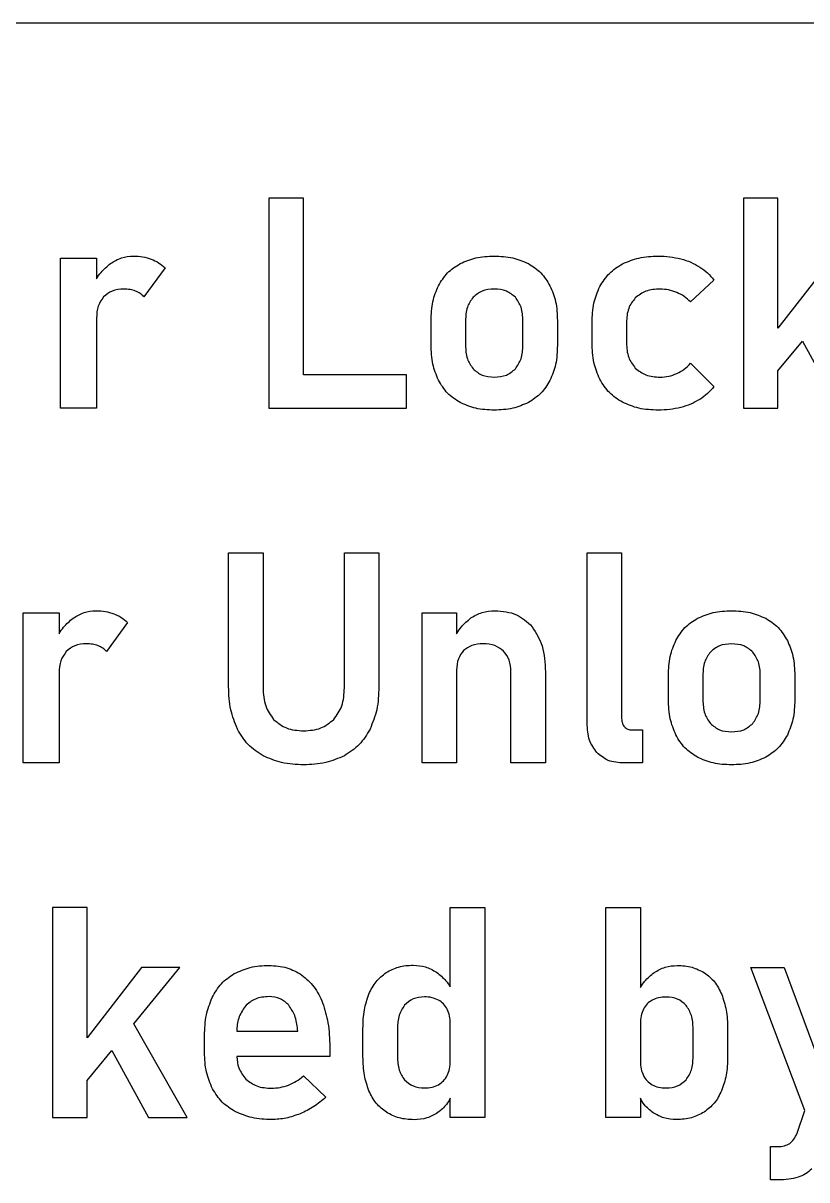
# Model space of a CAD drawing. Extents: x -56 to 56, y -81 to 81.
# Drawn here: x 2.13 to 18.01, y 57.25 to 80.68 of the extents above; entities that cross this region are included whole.
import ezdxf

# ---------------------------------------------------------------- set-up
doc = ezdxf.new("R2010")
doc.units = 0
doc.layers.get('0').update_dxf_attribs({"linetype": 'CONTINUOUS'})

msp = doc.modelspace()

# ---------------------------------------------------------------- linework, layer by layer
at = {"color": 7}
for points in [[(36.000001, 80.677107), (-36.000001, 80.677107)], [(3.615713, 74.699186), (3.615713, 72.881096), (2.887898, 72.881096), (2.887898, 75.91514), (3.615713, 75.91514), (3.615713, 75.49466)], [(5.00413, 75.722225), (4.57737, 75.134708)], [(16.126032, 75.473773), (15.652514, 75.029479)], [(10.394087, 74.158434), (10.394087, 74.652416)], [(11.092672, 74.652416), (11.092672, 74.149665)], [(12.256017, 74.149665), (12.256017, 74.652416)], [(12.954607, 74.652416), (12.954607, 74.149665)], [(13.656121, 74.199356), (13.656121, 74.611497)], [(14.354711, 74.611497), (14.354711, 74.199356)], [(15.652514, 73.787219), (16.126032, 73.313698)], [(6.291695, 67.233917), (6.291695, 69.946434), (6.990285, 69.946434), (6.990285, 67.213456)], [(8.63884, 67.213456), (8.63884, 69.946434), (9.337435, 69.946434), (9.337435, 67.233917)], [(13.558207, 66.494405), (13.558207, 69.946434), (14.256792, 69.946434), (14.256792, 66.590862)], [(2.857204, 67.514522), (2.857204, 65.696435), (2.129383, 65.696435), (2.129383, 68.730479), (2.857204, 68.730479), (2.857204, 68.310002)], [(10.912914, 67.572982), (10.912914, 65.696435), (10.214329, 65.696435), (10.214329, 68.730479), (10.912914, 68.730479), (10.912914, 68.310028)], [(4.245615, 68.537561), (3.81886, 67.950045)], [(12.710543, 67.537907), (12.710543, 65.696435), (12.011957, 65.696435), (12.011957, 67.534983)], [(15.203839, 66.973773), (15.203839, 67.467755)], [(15.902424, 67.467755), (15.902424, 66.965002)], [(17.065773, 66.965002), (17.065773, 67.467755)], [(17.764359, 67.467755), (17.764359, 66.965002)], [(14.470167, 66.359948), (14.677706, 66.359948), (14.677706, 65.690588), (14.297714, 65.690588)], [(10.782843, 61.155852), (10.782843, 62.76177), (11.481433, 62.76177), (11.481433, 58.511769), (10.782843, 58.511769)], [(14.63532, 58.901721), (14.63532, 58.511769), (13.93673, 58.511769), (13.93673, 62.76177), (14.63532, 62.76177), (14.63532, 61.1421)], [(17.812591, 58.193165), (17.965159, 58.648884), (16.871395, 61.545813), (17.552448, 61.545813), (18.278537, 59.584936), (18.935013, 61.545813), (19.616065, 61.545813), (18.294883, 57.801489)], [(6.456217, 60.256783), (7.693262, 60.256783), (7.690339, 60.29186)], [(9.014444, 59.736495), (9.014444, 60.315245)], [(9.713035, 60.309397), (9.713035, 59.736495)], [(10.782843, 59.65465), (10.782843, 60.402931)], [(14.63532, 60.405855), (14.63532, 59.651729)], [(15.705128, 59.736495), (15.705128, 60.306476)], [(16.403718, 60.309397), (16.403718, 59.736495)], [(5.80502, 59.827105), (5.80502, 60.169093)], [(8.342162, 59.944027), (8.342162, 59.745263), (6.457739, 59.745263)], [(7.807255, 59.350663), (8.26324, 58.920988)], [(10.782843, 58.511769), (10.782843, 58.901935)], [(17.420912, 57.246123), (17.271843, 57.246123), (17.271843, 57.921329), (17.420912, 57.921329)]]:
    msp.add_lwpolyline(points, dxfattribs=at)
for points in [[(9.89718, 73.550457), (7.807255, 73.550457), (7.807255, 77.131098), (7.108665, 77.131098), (7.108665, 72.881096), (9.89718, 72.881096), (9.89718, 73.550457), (9.89718, 73.550457)], [(19.452377, 72.881096), (18.36694, 74.777249), (19.303303, 75.91514), (18.528719, 75.91514), (17.423835, 74.495509), (17.423835, 77.131098), (16.725245, 77.131098), (16.725245, 72.881096), (17.423835, 72.881096), (17.423835, 73.631164), (17.921733, 74.236223), (18.666096, 72.881096), (19.452377, 72.881096), (19.452377, 72.881096)], [(5.454269, 58.511769), (4.36883, 60.407918), (5.3052, 61.545813), (4.530611, 61.545813), (3.425727, 60.126181), (3.425727, 62.76177), (2.727137, 62.76177), (2.727137, 58.511769), (3.425727, 58.511769), (3.425727, 59.261836), (3.923625, 59.866893), (4.667988, 58.511769), (5.454269, 58.511769), (5.454269, 58.511769)]]:
    msp.add_lwpolyline(points, close=True, dxfattribs=at)
for points in [[(3.899241, 75.808452), (3.971021, 75.852357), (4.042801, 75.896262), (4.12066, 75.921352)], [(4.12066, 75.921352), (4.197794, 75.946216), (4.280895, 75.952597), (4.363995, 75.958986)], [(4.363995, 75.958986), (4.427576, 75.957011), (4.491157, 75.954781), (4.553261, 75.944)], [(4.553261, 75.944), (4.610861, 75.93401), (4.667191, 75.91654), (4.723521, 75.899059)], [(10.983067, 75.805528), (11.087201, 75.850249), (11.191335, 75.894973), (11.299839, 75.920621)], [(11.299839, 75.920621), (11.42104, 75.949272), (11.547693, 75.954129), (11.674347, 75.958986)], [(11.674347, 75.958986), (11.801629, 75.954217), (11.928912, 75.949447), (12.050681, 75.920621)], [(12.050681, 75.920621), (12.159062, 75.894967), (12.263077, 75.850246), (12.367092, 75.805528)], [(14.272871, 75.801145), (14.381987, 75.847142), (14.491102, 75.893135), (14.604631, 75.919526)], [(14.604631, 75.919526), (14.731975, 75.949126), (14.864872, 75.954056), (14.997769, 75.958986)], [(14.997769, 75.958986), (15.076649, 75.956729), (15.155531, 75.954668), (15.233431, 75.944734)], [(15.233431, 75.944734), (15.307957, 75.935223), (15.381585, 75.9186), (15.455213, 75.901986)], [(3.707791, 75.627595), (3.763586, 75.694499), (3.831414, 75.751477), (3.899241, 75.808452)], [(4.723521, 75.899065), (4.775273, 75.876826), (4.827026, 75.854615), (4.874048, 75.824894)], [(4.874048, 75.824894), (4.920485, 75.795546), (4.962307, 75.758885), (5.00413, 75.722225)], [(10.729499, 75.616998), (10.802418, 75.691228), (10.892743, 75.748378), (10.983067, 75.805528)], [(12.367092, 75.805528), (12.457016, 75.748327), (12.54694, 75.691126), (12.619562, 75.616998)], [(14.007616, 75.607134), (14.084047, 75.683758), (14.178459, 75.742451), (14.272871, 75.801145)], [(15.455213, 75.901989), (15.524282, 75.881302), (15.593351, 75.860623), (15.659089, 75.832201)], [(15.659089, 75.832201), (15.721759, 75.805108), (15.781402, 75.770973), (15.841046, 75.736841)], [(15.841046, 75.736841), (15.895415, 75.699184), (15.949785, 75.66153), (15.997792, 75.616998)], [(3.615713, 75.49466), (3.643563, 75.54132), (3.67339, 75.586343), (3.707791, 75.627595)], [(10.544615, 75.358313), (10.600368, 75.450309), (10.656122, 75.542299), (10.729499, 75.616998)], [(12.619562, 75.616998), (12.692795, 75.542246), (12.748435, 75.450281), (12.804075, 75.358313)], [(13.813963, 75.340776), (13.872496, 75.435563), (13.931028, 75.53035), (14.007616, 75.607134)], [(15.997792, 75.616998), (16.044566, 75.573609), (16.085299, 75.52369), (16.126032, 75.473773)], [(3.934689, 75.25053), (3.871437, 75.224368), (3.815921, 75.178814), (3.760405, 75.133246)], [(4.168158, 75.289626), (4.087061, 75.2848), (4.005964, 75.280002), (3.934689, 75.25053)], [(4.294577, 75.279759), (4.253129, 75.287069), (4.210643, 75.288339), (4.168158, 75.289637)], [(4.404917, 75.250166), (4.368418, 75.26168), (4.331918, 75.273167), (4.294577, 75.279759)], [(4.499178, 75.201572), (4.470069, 75.221215), (4.437493, 75.235688), (4.404917, 75.250166)], [(10.431719, 75.034963), (10.456885, 75.145495), (10.50075, 75.251904), (10.544615, 75.358313)], [(11.428089, 75.247973), (11.361395, 75.220117), (11.303032, 75.171564), (11.244669, 75.123016)], [(11.674347, 75.289626), (11.588745, 75.284489), (11.503142, 75.279325), (11.428089, 75.247973)], [(11.920605, 75.247973), (11.845552, 75.279322), (11.75995, 75.284475), (11.674347, 75.289626)], [(12.104025, 75.123016), (12.045662, 75.171564), (11.987299, 75.220112), (11.920605, 75.247973)], [(12.804075, 75.358313), (12.847941, 75.251904), (12.891808, 75.145492), (12.916975, 75.03496)], [(13.695583, 75.007192), (13.721974, 75.121314), (13.767969, 75.231045), (13.813963, 75.340776)], [(14.747849, 75.245416), (14.670864, 75.215802), (14.601939, 75.164294), (14.533014, 75.112785)], [(15.035763, 75.289626), (14.936215, 75.284602), (14.836668, 75.279579), (14.747849, 75.245416)], [(15.207491, 75.272817), (15.151377, 75.284049), (15.09357, 75.286843), (15.035763, 75.289637)], [(15.371909, 75.222398), (15.317664, 75.242012), (15.263419, 75.261612), (15.207491, 75.272817)], [(15.522442, 75.140553), (15.47564, 75.172743), (15.423774, 75.197571), (15.371909, 75.222398)], [(3.760405, 75.133246), (3.718263, 75.073094), (3.676121, 75.012944), (3.651886, 74.946542)], [(4.57737, 75.134708), (4.552393, 75.158613), (4.527418, 75.18252), (4.499178, 75.201572)], [(10.394087, 74.652416), (10.39878, 74.781663), (10.403474, 74.910909), (10.431719, 75.034963)], [(11.244669, 75.123016), (11.200418, 75.058158), (11.156167, 74.993301), (11.130677, 74.92206)], [(12.218018, 74.92206), (12.192527, 74.993301), (12.148277, 75.058158), (12.104025, 75.123016)], [(12.916975, 75.03496), (12.945221, 74.910909), (12.949914, 74.781663), (12.954607, 74.652416)], [(13.656121, 74.611497), (13.661028, 74.745242), (13.665933, 74.878987), (13.695583, 75.007192)], [(14.533014, 75.112785), (14.48108, 75.044279), (14.429145, 74.975769), (14.399286, 74.899042)], [(15.652514, 75.029479), (15.610838, 75.068951), (15.569163, 75.108419), (15.522442, 75.140553)], [(3.651886, 74.946542), (3.62383, 74.869674), (3.619772, 74.784428), (3.615713, 74.699186)], [(11.130677, 74.92206), (11.100633, 74.838093), (11.096653, 74.745256), (11.092672, 74.652416)], [(12.256017, 74.652416), (12.252038, 74.745256), (12.248061, 74.838093), (12.218018, 74.92206)], [(14.399286, 74.899042), (14.364825, 74.810492), (14.359768, 74.710994), (14.354711, 74.611497)], [(10.431719, 73.770776), (10.403381, 73.896552), (10.398734, 74.027494), (10.394087, 74.158434)], [(11.092672, 74.149665), (11.096736, 74.056639), (11.100803, 73.96361), (11.130667, 73.879291)], [(12.218018, 73.879291), (12.247882, 73.963613), (12.251949, 74.056639), (12.256017, 74.149665)], [(12.954607, 74.149665), (12.949968, 74.019682), (12.945331, 73.889699), (12.916975, 73.764929)], [(13.695583, 73.800737), (13.665949, 73.92995), (13.661035, 74.064654), (13.656121, 74.199356)], [(14.354711, 74.199356), (14.359723, 74.098086), (14.364735, 73.996814), (14.39929, 73.906328)], [(11.130667, 73.879291), (11.156149, 73.80735), (11.200408, 73.741747), (11.244669, 73.676144)], [(12.104025, 73.676144), (12.148282, 73.741747), (12.192538, 73.807352), (12.218018, 73.879291)], [(14.39929, 73.906328), (14.429154, 73.828127), (14.481084, 73.75798), (14.533014, 73.687837)], [(10.544615, 73.443768), (10.500753, 73.551414), (10.45689, 73.659059), (10.431719, 73.770776)], [(11.244669, 73.676144), (11.302937, 73.626741), (11.361205, 73.577336), (11.428089, 73.548995)], [(11.920605, 73.548995), (11.987489, 73.577336), (12.045757, 73.626741), (12.104025, 73.676144)], [(12.916975, 73.764929), (12.891804, 73.654162), (12.847939, 73.547505), (12.804075, 73.440844)], [(13.813963, 73.464229), (13.767969, 73.574948), (13.721974, 73.685667), (13.695583, 73.800737)], [(14.533014, 73.687837), (14.601809, 73.635044), (14.670604, 73.582255), (14.747854, 73.551919)], [(15.209685, 73.524873), (15.266048, 73.537037), (15.32044, 73.558365), (15.374833, 73.579678)], [(15.374833, 73.579687), (15.426639, 73.606667), (15.478445, 73.633622), (15.524636, 73.668107)], [(15.524636, 73.668107), (15.57104, 73.702752), (15.611777, 73.744984), (15.652514, 73.787219)], [(10.729494, 73.182529), (10.655968, 73.258038), (10.600292, 73.350903), (10.544615, 73.443768)], [(11.428089, 73.548995), (11.502974, 73.517265), (11.588661, 73.511939), (11.674347, 73.506614)], [(11.674347, 73.506614), (11.760033, 73.511948), (11.84572, 73.517253), (11.920605, 73.548995)], [(12.804075, 73.440844), (12.748407, 73.348806), (12.69274, 73.256765), (12.619562, 73.181798)], [(14.007616, 73.19495), (13.930932, 73.272759), (13.872448, 73.368494), (13.813963, 73.464229)], [(14.747854, 73.551919), (14.836415, 73.51714), (14.936089, 73.511877), (15.035763, 73.506614)], [(15.035763, 73.506614), (15.0944, 73.509633), (15.153038, 73.512653), (15.209685, 73.524873)], [(10.983067, 72.99217), (10.892703, 73.049944), (10.802338, 73.107718), (10.729494, 73.182529)], [(12.619562, 73.181798), (12.546911, 73.107371), (12.457001, 73.049769), (12.367092, 72.99217)], [(14.272871, 72.998015), (14.178434, 73.057733), (14.083997, 73.117449), (14.007616, 73.19495)], [(15.995598, 73.173027), (15.947102, 73.129254), (15.892612, 73.092134), (15.838123, 73.055013)], [(16.126032, 73.313698), (16.084453, 73.264698), (16.042873, 73.215702), (15.995598, 73.173027)], [(11.299844, 72.875982), (11.191283, 72.901862), (11.087175, 72.947023), (10.983067, 72.99217)], [(11.674347, 72.837253), (11.547664, 72.842164), (11.420982, 72.847103), (11.299844, 72.875982)], [(12.050681, 72.875982), (11.928973, 72.846911), (11.80166, 72.842082), (11.674347, 72.837253)], [(12.367092, 72.99217), (12.263104, 72.947026), (12.159118, 72.901882), (12.050681, 72.875982)], [(14.604626, 72.877444), (14.49099, 72.904312), (14.381931, 72.951166), (14.272871, 72.998015)], [(14.997769, 72.837253), (14.864809, 72.842305), (14.731849, 72.847357), (14.604626, 72.877444)], [(15.453749, 72.892789), (15.380472, 72.876589), (15.307196, 72.860398), (15.233064, 72.851136)], [(15.656529, 72.961112), (15.591102, 72.933228), (15.522425, 72.91301), (15.453749, 72.892789)], [(15.838123, 73.055013), (15.77858, 73.021383), (15.719037, 72.987751), (15.656529, 72.961112)], [(15.233064, 72.851136), (15.15526, 72.841427), (15.076515, 72.839339), (14.997769, 72.83725)], [(3.140731, 68.623791), (3.21251, 68.667696), (3.284288, 68.711599), (3.362146, 68.736688)], [(3.362146, 68.736688), (3.43928, 68.761552), (3.52238, 68.767933), (3.60548, 68.774323)], [(3.60548, 68.774323), (3.669062, 68.772347), (3.732643, 68.770118), (3.794747, 68.759337)], [(3.794747, 68.759337), (3.852347, 68.749346), (3.908676, 68.731876), (3.965006, 68.714396)], [(3.965006, 68.714401), (4.016763, 68.69219), (4.06852, 68.669954), (4.115544, 68.640233)], [(11.200829, 68.628174), (11.274619, 68.670792), (11.34841, 68.713411), (11.427727, 68.737783)], [(11.427727, 68.737783), (11.511212, 68.763437), (11.600819, 68.768881), (11.690426, 68.774323)], [(11.690426, 68.774323), (11.841687, 68.763429), (11.992948, 68.752535), (12.123027, 68.693576)], [(12.123027, 68.693576), (12.24202, 68.639643), (12.343287, 68.545488), (12.444554, 68.451333)], [(15.792818, 68.620867), (15.896952, 68.665588), (16.001086, 68.710309), (16.109591, 68.735957)], [(16.109591, 68.735957), (16.230791, 68.764609), (16.357445, 68.769466), (16.484099, 68.774323)], [(16.484099, 68.774323), (16.611381, 68.769553), (16.738663, 68.764784), (16.860433, 68.735957)], [(16.860433, 68.735957), (16.968813, 68.710303), (17.072825, 68.665582), (17.176838, 68.620867)], [(2.857204, 68.310002), (2.885053, 68.356656), (2.914881, 68.401679), (2.949281, 68.442929)], [(2.949281, 68.442929), (3.005077, 68.509835), (3.072904, 68.566813), (3.140731, 68.623791)], [(4.115544, 68.640233), (4.161977, 68.610882), (4.203796, 68.574221), (4.245615, 68.537561)], [(10.912914, 68.310028), (10.941906, 68.35868), (10.972986, 68.405596), (11.009011, 68.448412)], [(11.009011, 68.448412), (11.06499, 68.514938), (11.132909, 68.571557), (11.200829, 68.628174)], [(12.444554, 68.451333), (12.521957, 68.324754), (12.599361, 68.198172), (12.644043, 68.061483)], [(15.354367, 68.173652), (15.410118, 68.265645), (15.46587, 68.357638), (15.539246, 68.432334)], [(15.539246, 68.432334), (15.612166, 68.506567), (15.702492, 68.563717), (15.792818, 68.620867)], [(17.176838, 68.620867), (17.266764, 68.563666), (17.356691, 68.506466), (17.429314, 68.432337)], [(17.429314, 68.432337), (17.502546, 68.357585), (17.558184, 68.265617), (17.613821, 68.173652)], [(3.176174, 68.065869), (3.112923, 68.039707), (3.057407, 67.99415), (3.001891, 67.948583)], [(3.409644, 68.104962), (3.328546, 68.100136), (3.247449, 68.095338), (3.176174, 68.065869)], [(3.536062, 68.095096), (3.494614, 68.102405), (3.452129, 68.103675), (3.409644, 68.104973)], [(3.646403, 68.065502), (3.609903, 68.077016), (3.573404, 68.088503), (3.536062, 68.095096)], [(3.740673, 68.016909), (3.711562, 68.036551), (3.678982, 68.051024), (3.646403, 68.065502)], [(3.81886, 67.950045), (3.793887, 67.973949), (3.768912, 67.997859), (3.740673, 68.016909)], [(11.053219, 67.96612), (11.012351, 67.912382), (10.971484, 67.858641), (10.947991, 67.798415)], [(11.222749, 68.070252), (11.162046, 68.046996), (11.107633, 68.006557), (11.053219, 67.96612)], [(11.450739, 68.104962), (11.371925, 68.101096), (11.293112, 68.097201), (11.222749, 68.070252)], [(11.688967, 68.067695), (11.615701, 68.096462), (11.53322, 68.100712), (11.450739, 68.104962)], [(11.865807, 67.955889), (11.809173, 67.999312), (11.752538, 68.042732), (11.688967, 68.067695)], [(11.975422, 67.776128), (11.950942, 67.840438), (11.908374, 67.898164), (11.865807, 67.955889)], [(12.644043, 68.061483), (12.697894, 67.896747), (12.704218, 67.717327), (12.710543, 67.537907)], [(15.241471, 67.850299), (15.266636, 67.960831), (15.310502, 68.06724), (15.354367, 68.173652)], [(16.237841, 68.063312), (16.171147, 68.035456), (16.112784, 67.986903), (16.054421, 67.938352)], [(16.484099, 68.104962), (16.398496, 68.099797), (16.312893, 68.094661), (16.237841, 68.063312)], [(16.730357, 68.063309), (16.655304, 68.094661), (16.569701, 68.099812), (16.484099, 68.104962)], [(16.913777, 67.938352), (16.855413, 67.9869), (16.79705, 68.035451), (16.730357, 68.063309)], [(17.613821, 68.173652), (17.65769, 68.06724), (17.701558, 67.960831), (17.726727, 67.850299)], [(2.893377, 67.761879), (2.865324, 67.68501), (2.861263, 67.599767), (2.857204, 67.514522)], [(3.001891, 67.948583), (2.959751, 67.888433), (2.917611, 67.82828), (2.893377, 67.761879)], [(10.947991, 67.798415), (10.920917, 67.729014), (10.916916, 67.650996), (10.912914, 67.572982)], [(12.011957, 67.534983), (12.007868, 67.618309), (12.003781, 67.701633), (11.975422, 67.776128)], [(15.203839, 67.467755), (15.208532, 67.596999), (15.213225, 67.726245), (15.241471, 67.850299)], [(15.940423, 67.737399), (15.91038, 67.653429), (15.906402, 67.560592), (15.902424, 67.467755)], [(16.054421, 67.938352), (16.010167, 67.873498), (15.965913, 67.80864), (15.940423, 67.737399)], [(17.027774, 67.737399), (17.002284, 67.80864), (16.95803, 67.873498), (16.913777, 67.938352)], [(17.065773, 67.467755), (17.061797, 67.560592), (17.057817, 67.653432), (17.027774, 67.737399)], [(17.726727, 67.850299), (17.754974, 67.726245), (17.759666, 67.596999), (17.764359, 67.467755)], [(6.33627, 66.77026), (6.302686, 66.920772), (6.29719, 67.077343), (6.291695, 67.233917)], [(6.990285, 67.213456), (6.996105, 67.086447), (7.001921, 66.959442), (7.043996, 66.845162)], [(8.584767, 66.845162), (8.627054, 66.959357), (8.632947, 67.086405), (8.63884, 67.213456)], [(9.337435, 67.233917), (9.33194, 67.077343), (9.326445, 66.920772), (9.29286, 66.77026)], [(7.043996, 66.845162), (7.080003, 66.74736), (7.142564, 66.658881), (7.205124, 66.570401)], [(8.422542, 66.570401), (8.48553, 66.658841), (8.548519, 66.747278), (8.584767, 66.845162)], [(15.241471, 66.586113), (15.213132, 66.711891), (15.208485, 66.84283), (15.203839, 66.973773)], [(15.902424, 66.965002), (15.906491, 66.871976), (15.910558, 66.778949), (15.940423, 66.69463)], [(17.027774, 66.69463), (17.057639, 66.778949), (17.061706, 66.871976), (17.065773, 66.965002)], [(17.764359, 66.965002), (17.759722, 66.835021), (17.755082, 66.705038), (17.726727, 66.580268)], [(6.469994, 66.378947), (6.41804, 66.507793), (6.366085, 66.636636), (6.33627, 66.77026)], [(7.205124, 66.570401), (7.287783, 66.503977), (7.370442, 66.437551), (7.464171, 66.399411)], [(8.161669, 66.399409), (8.255956, 66.437554), (8.339249, 66.503977), (8.422542, 66.570401)], [(9.29286, 66.77026), (9.263043, 66.636636), (9.211085, 66.507793), (9.159127, 66.378947)], [(14.256792, 66.590862), (14.258203, 66.557004), (14.25964, 66.523143), (14.270678, 66.492579)], [(15.354367, 66.259105), (15.310504, 66.36675), (15.266641, 66.474395), (15.241471, 66.586113)], [(15.940423, 66.69463), (15.965902, 66.622689), (16.010162, 66.557086), (16.054421, 66.491484)], [(16.913777, 66.491484), (16.958035, 66.557086), (17.002294, 66.622689), (17.027774, 66.69463)], [(17.726727, 66.580268), (17.701553, 66.469498), (17.657687, 66.362841), (17.613821, 66.256184)], [(6.68922, 66.066192), (6.601855, 66.156669), (6.535924, 66.267808), (6.469994, 66.378947)], [(7.464171, 66.399411), (7.570498, 66.356144), (7.69107, 66.349277), (7.811642, 66.342411)], [(7.811642, 66.342411), (7.933055, 66.349212), (8.054468, 66.356042), (8.161669, 66.399409)], [(9.159127, 66.378947), (9.093088, 66.26778), (9.02705, 66.156613), (8.939543, 66.066189)], [(13.606796, 66.154609), (13.568553, 66.260276), (13.56338, 66.377342), (13.558207, 66.494405)], [(14.270678, 66.492579), (14.279997, 66.466783), (14.296165, 66.443322), (14.312334, 66.41987)], [(14.312334, 66.41987), (14.333764, 66.4024), (14.355191, 66.384953), (14.379559, 66.374929)], [(14.379559, 66.374929), (14.407234, 66.363555), (14.438701, 66.361749), (14.470167, 66.359943)], [(16.054421, 66.491484), (16.112689, 66.442078), (16.170957, 66.392675), (16.237841, 66.364334)], [(16.237841, 66.364334), (16.312726, 66.332604), (16.398412, 66.327275), (16.484099, 66.32195)], [(16.484099, 66.32195), (16.569787, 66.327284), (16.655475, 66.33259), (16.730361, 66.364334)], [(16.730361, 66.364334), (16.797244, 66.392675), (16.85551, 66.442078), (16.913777, 66.491484)], [(13.752585, 65.901044), (13.695985, 65.982806), (13.639384, 66.064569), (13.606796, 66.154609)], [(15.539251, 65.997866), (15.465723, 66.073374), (15.410045, 66.166239), (15.354367, 66.259105)], [(17.613821, 66.256184), (17.558154, 66.164142), (17.502487, 66.072101), (17.429309, 65.997135)], [(6.990285, 65.838198), (6.882945, 65.907461), (6.775604, 65.976727), (6.68922, 66.066192)], [(8.939543, 66.066189), (8.852865, 65.976623), (8.745123, 65.907411), (8.637381, 65.838198)], [(13.986054, 65.743202), (13.901252, 65.778387), (13.826918, 65.839714), (13.752585, 65.901044)], [(15.792818, 65.807507), (15.702456, 65.865283), (15.612094, 65.923057), (15.539251, 65.997866)], [(17.429309, 65.997135), (17.356658, 65.922707), (17.266748, 65.865108), (17.176838, 65.807507)], [(7.366619, 65.698989), (7.237588, 65.730011), (7.113937, 65.784105), (6.990285, 65.838198)], [(7.811642, 65.652589), (7.661071, 65.658488), (7.510501, 65.664386), (7.366619, 65.698989)], [(8.25922, 65.698989), (8.114477, 65.664347), (7.963059, 65.658468), (7.811642, 65.652589)], [(8.637381, 65.838198), (8.513112, 65.784108), (8.388842, 65.730014), (8.25922, 65.698989)], [(14.297714, 65.690588), (14.189439, 65.697163), (14.081163, 65.703739), (13.986054, 65.743202)], [(16.109591, 65.691319), (16.001031, 65.717198), (15.896925, 65.76236), (15.792818, 65.807507)], [(16.484099, 65.652589), (16.357414, 65.6575), (16.23073, 65.662439), (16.109591, 65.691319)], [(16.860428, 65.691319), (16.738722, 65.66225), (16.61141, 65.657418), (16.484099, 65.652589)], [(17.176838, 65.807507), (17.072851, 65.762362), (16.968865, 65.717218), (16.860428, 65.691319)], [(6.147008, 61.218441), (6.220932, 61.298027), (6.313312, 61.36054), (6.405692, 61.423049)], [(6.405692, 61.423049), (6.511797, 61.471608), (6.617901, 61.520167), (6.729045, 61.548006)], [(6.729045, 61.548006), (6.852419, 61.578909), (6.982004, 61.584285), (7.111588, 61.589659)], [(7.111588, 61.589659), (7.234601, 61.582857), (7.357614, 61.576056), (7.47221, 61.541063)], [(7.47221, 61.541063), (7.578488, 61.508624), (7.677527, 61.451951), (7.776566, 61.395281)], [(7.776566, 61.395281), (7.864074, 61.320842), (7.951583, 61.246403), (8.019905, 61.157424)], [(9.281531, 61.260091), (9.338494, 61.330082), (9.411037, 61.387526), (9.483581, 61.444972)], [(9.483581, 61.444972), (9.565988, 61.488858), (9.648395, 61.53274), (9.736052, 61.557872)], [(9.736052, 61.557872), (9.831413, 61.58522), (9.932987, 61.590359), (10.034561, 61.595504)], [(10.034561, 61.595504), (10.118361, 61.589577), (10.202161, 61.58365), (10.280457, 61.559698)], [(10.280457, 61.559698), (10.358517, 61.535822), (10.431107, 61.494053), (10.503698, 61.452279)], [(10.503698, 61.452279), (10.571524, 61.398312), (10.63935, 61.344343), (10.69479, 61.279824)], [(14.725199, 61.269958), (14.780624, 61.335154), (14.848274, 61.390063), (14.915924, 61.444972)], [(14.915924, 61.444972), (14.988107, 61.48717), (15.06029, 61.529371), (15.138073, 61.553486)], [(15.138073, 61.553486), (15.216153, 61.577701), (15.299877, 61.583676), (15.383601, 61.589659)], [(15.383601, 61.589659), (15.485142, 61.584579), (15.586683, 61.579499), (15.682111, 61.552391)], [(15.682111, 61.552391), (15.769701, 61.527499), (15.852142, 61.484046), (15.934582, 61.440586)], [(15.934582, 61.440586), (16.007139, 61.383535), (16.079696, 61.326481), (16.136632, 61.256806)], [(5.958476, 60.937836), (6.014857, 61.03735), (6.071238, 61.136867), (6.147008, 61.218441)], [(8.019905, 61.157424), (8.094233, 61.060625), (8.145854, 60.946616), (8.197475, 60.832609)], [(9.134288, 61.006526), (9.177416, 61.095841), (9.220543, 61.185158), (9.281531, 61.260091)], [(10.69479, 61.279824), (10.727697, 61.241529), (10.75624, 61.199518), (10.782843, 61.155852)], [(14.63532, 61.1421), (14.662464, 61.187089), (14.691582, 61.230415), (14.725199, 61.269958)], [(16.136632, 61.256806), (16.19769, 61.182082), (16.240782, 61.092843), (16.283875, 61.003602)], [(5.843387, 60.58635), (5.869058, 60.70614), (5.913766, 60.821989), (5.958476, 60.937836)], [(7.111588, 60.958297), (7.014821, 60.951862), (6.918054, 60.945456), (6.833906, 60.908973)], [(7.337389, 60.914453), (7.26931, 60.945221), (7.190449, 60.95176), (7.111588, 60.958297)], [(9.044409, 60.689748), (9.064464, 60.797122), (9.099376, 60.901824), (9.134288, 61.006526)], [(10.259628, 60.952452), (10.179002, 60.946779), (10.098375, 60.941078), (10.028715, 60.910068)], [(10.413819, 60.936374), (10.363997, 60.948453), (10.311813, 60.950457), (10.259628, 60.95246)], [(10.543161, 60.888145), (10.500671, 60.906884), (10.458182, 60.925624), (10.413819, 60.936374)], [(15.004339, 60.933808), (14.960034, 60.92331), (14.917518, 60.904988), (14.875002, 60.886674)], [(15.15853, 60.949528), (15.106377, 60.947553), (15.054223, 60.945662), (15.004339, 60.933808)], [(15.389443, 60.907511), (15.319701, 60.938352), (15.239115, 60.94394), (15.158529, 60.949528)], [(16.283875, 61.003602), (16.318785, 60.898655), (16.353694, 60.793708), (16.373754, 60.686096)], [(6.626377, 60.760998), (6.576181, 60.683776), (6.525985, 60.606555), (6.497035, 60.522407)], [(6.833906, 60.908973), (6.757858, 60.876009), (6.692118, 60.818504), (6.626377, 60.760998)], [(7.512036, 60.782918), (7.457067, 60.834062), (7.402099, 60.885204), (7.337389, 60.914453)], [(7.631149, 60.572465), (7.601998, 60.646605), (7.557017, 60.714762), (7.512036, 60.782918)], [(8.197475, 60.832609), (8.239619, 60.698189), (8.281764, 60.563773), (8.305989, 60.426316)], [(9.014444, 60.315245), (9.017986, 60.44124), (9.021528, 60.567235), (9.044409, 60.689748)], [(9.856263, 60.782918), (9.81457, 60.717084), (9.772877, 60.651247), (9.748845, 60.579775)], [(10.028715, 60.910068), (9.965142, 60.881755), (9.910702, 60.832338), (9.856263, 60.782918)], [(10.646191, 60.809224), (10.616627, 60.840096), (10.579894, 60.864122), (10.543161, 60.888145)], [(10.72146, 60.701074), (10.698834, 60.739479), (10.676206, 60.777881), (10.646191, 60.809224)], [(10.767493, 60.565158), (10.757223, 60.611547), (10.739341, 60.65631), (10.721459, 60.701074)], [(14.696703, 60.701074), (14.678816, 60.656559), (14.660929, 60.612044), (14.650665, 60.565889)], [(14.771967, 60.808863), (14.741895, 60.777734), (14.719299, 60.739405), (14.696703, 60.701074)], [(14.875002, 60.886683), (14.838253, 60.863061), (14.801504, 60.839433), (14.771967, 60.808863)], [(15.5619, 60.781456), (15.507409, 60.830447), (15.452917, 60.879438), (15.389443, 60.907511)], [(15.669322, 60.578677), (15.645277, 60.650025), (15.603588, 60.715741), (15.5619, 60.781456)], [(5.80502, 60.169093), (5.809663, 60.309866), (5.814306, 60.450635), (5.843387, 60.58635)], [(6.497035, 60.522407), (6.468273, 60.438807), (6.460484, 60.348369), (6.456217, 60.256783)], [(7.690339, 60.29186), (7.678029, 60.388199), (7.665721, 60.484542), (7.631149, 60.572465)], [(9.748845, 60.579775), (9.720323, 60.494944), (9.716679, 60.402172), (9.713035, 60.309397)], [(10.782843, 60.402931), (10.781009, 60.457705), (10.779154, 60.512482), (10.767493, 60.565158)], [(14.650665, 60.565889), (14.639111, 60.513929), (14.637214, 60.459892), (14.63532, 60.405855)], [(15.705128, 60.306476), (15.701611, 60.399897), (15.698092, 60.493316), (15.669322, 60.578677)], [(16.373754, 60.686096), (16.396727, 60.562861), (16.400221, 60.436129), (16.403718, 60.309397)], [(8.305989, 60.426316), (8.333847, 60.268232), (8.338005, 60.10613), (8.342162, 59.944027)], [(5.845213, 59.428486), (5.81509, 59.55758), (5.810055, 59.692344), (5.80502, 59.827105)], [(6.457739, 59.745263), (6.462957, 59.664373), (6.472339, 59.585017), (6.500321, 59.512523)], [(9.044772, 59.364545), (9.021666, 59.486147), (9.018056, 59.611321), (9.014444, 59.736495)], [(9.713035, 59.736495), (9.716577, 59.644851), (9.720119, 59.553208), (9.748841, 59.469775)], [(10.767498, 59.494616), (10.779052, 59.546576), (10.780949, 59.600613), (10.782843, 59.65465)], [(14.63532, 59.651729), (14.637183, 59.597802), (14.639054, 59.543875), (14.65067, 59.492062)], [(15.669322, 59.471601), (15.697792, 59.554506), (15.70146, 59.645501), (15.705128, 59.736495)], [(16.403718, 59.736495), (16.400165, 59.611549), (16.396612, 59.486601), (16.373396, 59.365276)], [(5.965786, 59.091981), (5.918938, 59.202646), (5.87209, 59.313308), (5.845213, 59.428486)], [(6.500321, 59.512523), (6.531412, 59.431974), (6.58547, 59.359894), (6.639528, 59.287818)], [(6.639528, 59.287818), (6.711349, 59.233755), (6.78317, 59.179693), (6.863499, 59.148612)], [(7.664399, 59.244705), (7.714832, 59.2754), (7.761044, 59.313031), (7.807255, 59.350663)], [(9.135747, 59.049597), (9.100408, 59.153661), (9.065068, 59.257724), (9.044772, 59.364545)], [(9.748841, 59.469775), (9.772883, 59.399928), (9.814573, 59.335835), (9.856263, 59.271742)], [(10.646191, 59.251281), (10.676206, 59.282625), (10.698833, 59.32103), (10.72146, 59.359432)], [(10.72146, 59.359432), (10.739347, 59.403947), (10.757234, 59.448461), (10.767498, 59.494616)], [(14.65067, 59.492062), (14.660937, 59.446266), (14.678822, 59.402118), (14.696704, 59.35797)], [(14.696703, 59.35797), (14.71938, 59.319963), (14.742054, 59.281959), (14.771967, 59.250914)], [(15.5619, 59.273204), (15.603597, 59.337415), (15.645293, 59.401627), (15.669322, 59.471601)], [(16.373396, 59.365276), (16.353093, 59.259178), (16.317755, 59.155848), (16.282416, 59.052521)], [(6.162353, 58.823065), (6.084739, 58.900606), (6.025262, 58.996293), (5.965786, 59.091981)], [(6.863499, 59.148612), (6.956182, 59.11275), (7.060192, 59.107481), (7.164202, 59.102211)], [(7.164202, 59.102211), (7.221804, 59.105034), (7.279406, 59.107799), (7.335563, 59.118298)], [(7.335563, 59.118298), (7.392958, 59.129023), (7.448844, 59.147771), (7.504731, 59.166527)], [(7.504731, 59.166516), (7.559359, 59.190279), (7.613988, 59.214022), (7.664399, 59.244705)], [(9.284816, 58.79749), (9.223257, 58.871791), (9.179502, 58.960694), (9.135747, 59.049597)], [(9.856263, 59.271742), (9.910901, 59.224036), (9.96554, 59.176329), (10.028715, 59.148979)], [(10.028715, 59.148979), (10.098702, 59.118682), (10.179165, 59.113371), (10.259628, 59.108056)], [(10.259628, 59.108056), (10.311811, 59.110032), (10.363994, 59.112064), (10.413814, 59.124143)], [(10.413814, 59.124143), (10.458178, 59.134896), (10.50067, 59.153632), (10.543161, 59.172369)], [(10.543161, 59.172361), (10.579894, 59.196378), (10.616627, 59.220409), (10.646191, 59.251281)], [(14.771967, 59.250914), (14.801583, 59.22018), (14.838293, 59.19627), (14.875002, 59.172361)], [(14.875002, 59.172361), (14.917493, 59.153621), (14.959984, 59.134884), (15.004349, 59.124134)], [(15.004349, 59.124134), (15.054168, 59.112055), (15.106349, 59.110052), (15.15853, 59.108048)], [(15.15853, 59.108056), (15.239035, 59.113447), (15.319542, 59.118865), (15.389447, 59.149345)], [(15.389447, 59.149345), (15.452721, 59.176947), (15.507311, 59.225068), (15.5619, 59.273204)], [(16.282416, 59.052521), (16.238526, 58.964326), (16.194636, 58.876132), (16.133347, 58.80224)], [(6.430535, 58.627226), (6.335132, 58.686495), (6.239729, 58.745762), (6.162353, 58.823065)], [(8.26324, 58.920988), (8.184094, 58.853049), (8.104948, 58.785112), (8.018074, 58.729167)], [(10.782843, 58.901935), (10.760367, 58.857099), (10.735781, 58.813882), (10.705753, 58.774839)], [(14.717164, 58.767897), (14.685013, 58.808698), (14.659014, 58.854307), (14.63532, 58.901721)], [(6.765943, 58.50775), (6.651178, 58.534392), (6.540857, 58.580806), (6.430535, 58.627226)], [(7.744413, 58.586306), (7.649075, 58.551782), (7.553737, 58.517255), (7.455406, 58.497519)], [(8.018074, 58.729167), (7.931921, 58.673685), (7.838167, 58.629997), (7.744413, 58.586306)], [(9.489427, 58.614074), (9.415999, 58.670928), (9.342572, 58.727782), (9.284816, 58.79749)], [(9.74555, 58.502269), (9.656793, 58.527161), (9.57311, 58.570618), (9.489427, 58.614074)], [(10.532928, 58.608227), (10.461045, 58.566469), (10.389162, 58.524711), (10.311876, 58.500807)], [(10.705753, 58.774839), (10.657511, 58.712115), (10.595219, 58.66017), (10.532928, 58.608227)], [(14.89254, 58.603844), (14.829327, 58.65481), (14.766115, 58.705777), (14.717164, 58.767897)], [(15.112496, 58.501905), (15.035892, 58.524596), (14.964216, 58.564211), (14.89254, 58.603844)], [(15.928736, 58.618457), (15.845084, 58.574574), (15.761432, 58.530692), (15.672608, 58.505557)], [(16.133347, 58.80224), (16.075482, 58.732478), (16.002109, 58.675469), (15.928736, 58.618457)], [(7.164202, 58.467925), (7.029577, 58.472864), (6.894952, 58.477803), (6.765943, 58.50775)], [(7.455406, 58.497519), (7.360209, 58.478413), (7.262205, 58.473164), (7.164202, 58.467925)], [(10.049176, 58.465002), (9.945941, 58.470025), (9.842706, 58.475021), (9.74555, 58.502269)], [(10.311876, 58.500807), (10.228502, 58.475012), (10.138839, 58.470011), (10.049176, 58.465002)], [(15.368986, 58.467925), (15.281618, 58.472808), (15.194251, 58.477719), (15.112496, 58.501905)], [(15.672608, 58.505557), (15.57552, 58.478069), (15.472253, 58.473003), (15.368986, 58.467925)], [(17.745729, 58.067844), (17.774122, 58.105092), (17.793356, 58.14913), (17.812591, 58.193165)], [(17.420912, 57.921329), (17.466816, 57.923022), (17.512719, 57.924744), (17.555733, 57.937049)], [(17.555733, 57.937049), (17.592589, 57.947575), (17.627324, 57.96588), (17.662058, 57.984182)], [(17.662058, 57.984174), (17.692067, 58.010505), (17.722076, 58.036814), (17.745729, 58.067844)], [(18.109274, 57.472655), (18.069121, 57.434961), (18.028968, 57.39727), (17.983217, 57.368523)], [(17.64452, 57.259275), (17.570798, 57.248861), (17.495855, 57.247506), (17.420912, 57.246123)], [(17.830129, 57.298735), (17.768551, 57.283411), (17.706974, 57.2681), (17.64452, 57.259275)], [(17.983217, 57.368523), (17.93614, 57.338946), (17.883134, 57.318841), (17.830129, 57.298735)]]:
    msp.add_open_spline(points, degree=3, dxfattribs=at)

doc.saveas('drawing.dxf')
